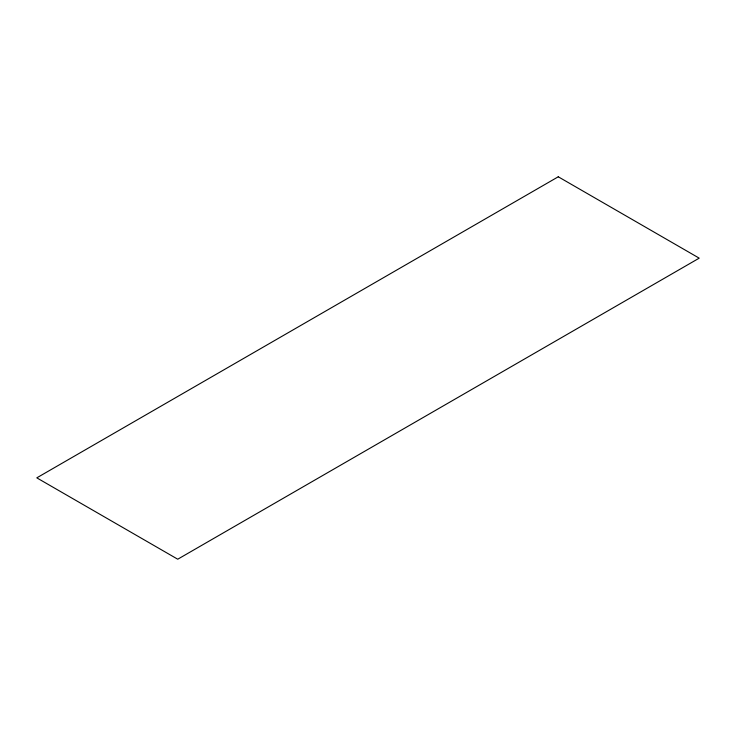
<?xml version="1.0" encoding="UTF-8"?>
<svg xmlns="http://www.w3.org/2000/svg" width="736" height="736" viewBox="0 0 736 736"><rect width="100%" height="100%" fill="white"/><g stroke="black" fill="none" stroke-linecap="round" stroke-linejoin="round"><path stroke-width="1.1" d="M558.265 176.787L36.8 477.848L177.735 559.213L699.2 258.152L558.265 176.787"/></g></svg>
